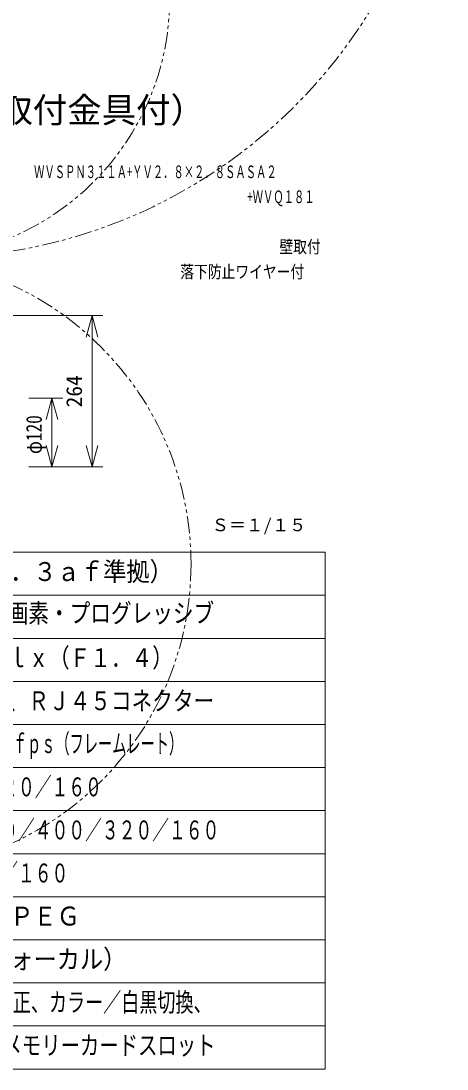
# Model space of a CAD drawing. Units: millimetres, scale not verified. Extents: x -63 to 77, y -56 to 158.
# Drawn here: x 27.1 to 76.6, y -56.5 to 65.2 of the extents above; entities that cross this region are included whole.
import ezdxf
from ezdxf.enums import TextEntityAlignment as Align

# ---------------------------------------------------------------- set-up
doc = ezdxf.new("R2010")
doc.units = ezdxf.units.MM
doc.header["$LTSCALE"] = 0.125
doc.linetypes.add('USER2', pattern=[31.75, 15.875, -3.175, 3.175, -3.175, 3.175, -3.175])
for name, color, linetype, lineweight in [('0-0_0', 7, 'Continuous', 20), ('0-3_WAKU', 1, 'Continuous', 18), ('0-5_SUNPO', 7, 'Continuous', 20), ('0-6_GAIKEI', 1, 'Continuous', 18)]:
    doc.layers.add(name, color=color, linetype=linetype, lineweight=lineweight)
doc.layers.add('0-2_MOJI1', color=7, linetype='Continuous')
doc.layers.add('0-4_TOUROKU', color=7, linetype='Continuous')
doc.styles.add('ＭＳ ゴシック', font='')
doc.styles.get('ＭＳ ゴシック').set_extended_font_data('MS Gothic')

# ---------------------------------------------------------------- blocks, each defined once
blk = doc.blocks.new('_Open30')
at = {"layer": '0-0_0'}
blk.add_line((0, 0), (-1, 0), dxfattribs=at)
blk.add_lwpolyline([(-1, 0.26795), (0, 0), (-1, -0.26795)], dxfattribs=at)
blk = doc.blocks.new('D2')
at = {"layer": '0-5_SUNPO'}
for p, q in [((221.5525, 334.9009), (225.4857, 334.9009)), ((224.2357, 332.4009), (224.2357, 329.4009)), ((221.5525, 326.9009), (225.4857, 326.9009))]:
    blk.add_line(p, q, dxfattribs=at)
at = {"layer": '0-5_SUNPO', "xscale": 2.5, "yscale": 2.5}
for p, rotation in [((224.2357, 334.9009), 90), ((224.2357, 326.9009), 270)]:
    blk.add_blockref('_Open30', p, dxfattribs=dict(at, rotation=rotation))
at = {"layer": '0-5_SUNPO', "style": 'ＭＳ ゴシック', "width": 0.8}
blk.add_text('φ120', height=1.833, rotation=90, dxfattribs=at).set_placement((223.6107, 328.4009), align=Align.BOTTOM_LEFT)
blk = doc.blocks.new('D3')
at = {"layer": '0-5_SUNPO'}
for p, q in [((211.2528, 344.4809), (230.1524, 344.4809)), ((228.9024, 341.9809), (228.9024, 329.4009)), ((221.5525, 326.9009), (230.1524, 326.9009))]:
    blk.add_line(p, q, dxfattribs=at)
at = {"layer": '0-5_SUNPO', "xscale": 2.5, "yscale": 2.5}
for p, rotation in [((228.9024, 344.4809), 90), ((228.9024, 326.9009), 270)]:
    blk.add_blockref('_Open30', p, dxfattribs=dict(at, rotation=rotation))
at = {"layer": '0-5_SUNPO', "style": 'ＭＳ ゴシック'}
blk.add_text('264', height=1.833, rotation=90, dxfattribs=at).set_placement((228.2774, 333.8159), align=Align.BOTTOM_LEFT)

msp = doc.modelspace()

# ---------------------------------------------------------------- linework, layer by layer
at = {"layer": '0-3_WAKU', "color": 4}
for p, q in [((-62.5007, 3.5061), (62.4993, 3.5061)), ((62.4993, 3.5061), (62.4993, -56.4939)), ((62.4993, -56.4939), (-62.5007, -56.4939))]:
    msp.add_line(p, q, dxfattribs=at)
at = {"layer": '0-3_WAKU'}
for p, q in [((-62.5007, -1.4939), (62.4993, -1.4939)), ((-62.5007, -6.4939), (62.4993, -6.4939)), ((-62.5007, -11.4939), (62.4993, -11.4939)), ((-62.5007, -16.4939), (62.4993, -16.4939)), ((-62.5007, -21.4939), (62.4993, -21.4939)), ((-62.5007, -26.4939), (62.4993, -26.4939)), ((-62.5007, -31.4939), (62.4993, -31.4939)), ((-62.5007, -36.4939), (62.4993, -36.4939)), ((-62.5007, -41.4939), (62.4993, -41.4939)), ((62.4993, -46.4939), (-62.5007, -46.4939)), ((62.4993, -51.4939), (-62.5007, -51.4939))]:
    msp.add_line(p, q, dxfattribs=at)
at = {"layer": '0-6_GAIKEI', "linetype": 'USER2'}
for centre, radius in [((16.3492, 97.9791), 60.2944), ((14.2647, 67.8423), 30.1578), ((11.2685, 2.1275), 35.6253)]:
    msp.add_circle(centre, radius, dxfattribs=at)

# ---------------------------------------------------------------- block references
at = {"layer": '0-5_SUNPO'}
for name in ['D3', 'D2']:
    msp.add_blockref(name, (-193.5007, -313.4939), dxfattribs=at)

# ---------------------------------------------------------------- texts
at = {"layer": '0-2_MOJI1', "style": 'ＭＳ ゴシック'}
msp.add_text('ネットワークカメラ（レンズ・壁取付金具付）', height=2.933, dxfattribs=at).set_placement((-35.5007, 52.5061), align=Align.BOTTOM_LEFT)
for s, width, p in [('ＤＣ１２Ｖ、ＰｏＥ（ＩＥＥＥ８０２．３ａｆ準拠）', 0.9, (-20.0007, -0.4939)), ('約１／３型\u3000ＭＯＳセンサー／約１３５万画素・プログレッシブ', 0.8, (-20.0007, -5.3196)), ('カラー：０．０１ｌｘ、白黒：０．００３ｌｘ（Ｆ１．４）', 0.8, (-20.0007, -10.4939)), ('１０ＢＡＳＥ－Ｔ／１００ＢＡＳＥ－ＴＸ、ＲＪ４５コネクター', 0.8, (-20.0007, -15.4939)), ('ＪＰＥＧ：０．１ｆｐｓ～３０ｆｐｓ、Ｈ．２６４：最大６０ｆｐｓ（フレームレート）', 0.55, (-20.0007, -20.4672)), ('１．３Ｍ【１６：９】（Ｈ）１２８０／６４０／３２０／１６０', 0.65, (-20.0007, -25.4939)), ('１．３Ｍ【４：３】（Ｈ）１２８０／８００／６４０／４００／３２０／１６０', 0.65, (-20.0007, -30.4939)), ('２Ｍ【１６：９】（Ｈ）１９２０／６４０／３２０／１６０', 0.65, (-20.0007, -35.4939)), ('Ｈ．２６４（独立４ストリーム）、ＪＰＥＧ', 0.9, (-20.0007, -40.4939)), ('ｆ＝２．８～８ｍｍ（２．８倍バリフォーカル）', 0.9, (-20.0007, -45.4939)), ('スーパーダイナミックレンジ、逆光補正、強光補正、カラー／白黒切換、', 0.7, (-20.0007, -50.4939)), ('ＶＭＤ、ＡＢＦ、ＳＤＸＣ／ＳＤＨＣ／ＳＤメモリーカードスロット', 0.75, (-20.0007, -55.4939))]:
    msp.add_text(s, height=2.199, dxfattribs=dict(at, width=width)).set_placement(p, align=Align.BOTTOM_LEFT)
at = {"layer": '0-4_TOUROKU', "style": 'ＭＳ ゴシック'}
for s, width, p in [('ＷＶＳＰＮ３１１Ａ+ＹＶ２．８×２．８ＳＡＳＡ２', 0.6, (28.6593, 46.5061)), ('+ＷＶＱ１８１', 0.6, (53.4593, 43.6061)), ('壁取付', 0.8, (57.166, 37.8061)), ('落下防止ワイヤー付', 0.8, (45.646, 34.9061))]:
    msp.add_text(s, height=1.466, dxfattribs=dict(at, width=width)).set_placement(p, align=Align.BOTTOM_LEFT)
msp.add_text('Ｓ＝１/１５', height=1.466, dxfattribs=at).set_placement((49.2993, 5.5061), align=Align.BOTTOM_LEFT)

doc.saveas('drawing.dxf')
